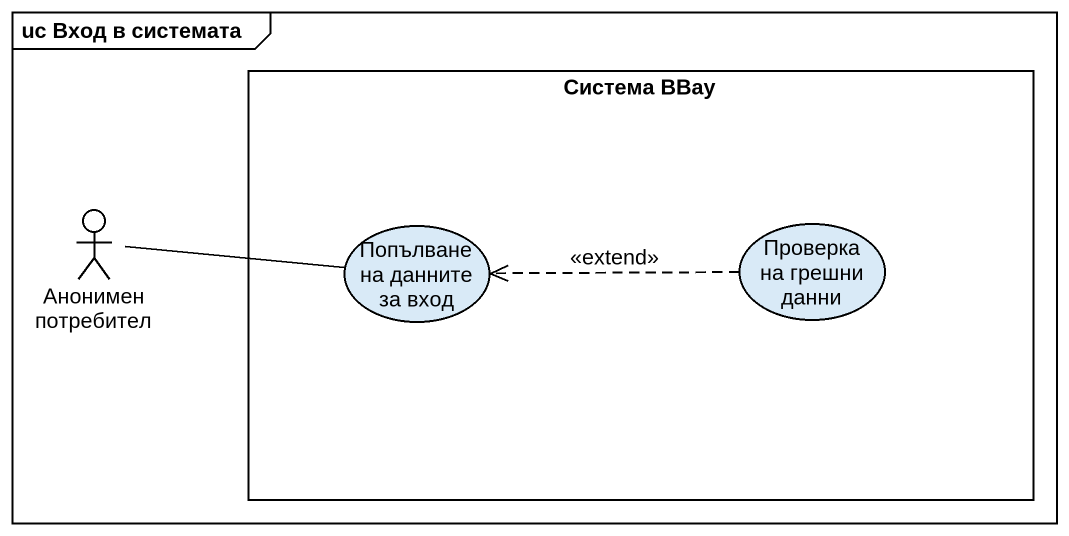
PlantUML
@startuml
mainframe uc Вход в системата
rectangle "Система BBay" as Система_BBay {
  usecase "Попълване на данните за вход" as Попълване_на_данните_за_вход
  usecase "Проверка на грешни данни" as Проверка_на_грешни_данни
}
actor "Анонимен потребител" as Анонимен_потребител
Анонимен_потребител -right- Попълване_на_данните_за_вход
Проверка_на_грешни_данни .left.> Попълване_на_данните_за_вход : <<extend>>
@enduml
